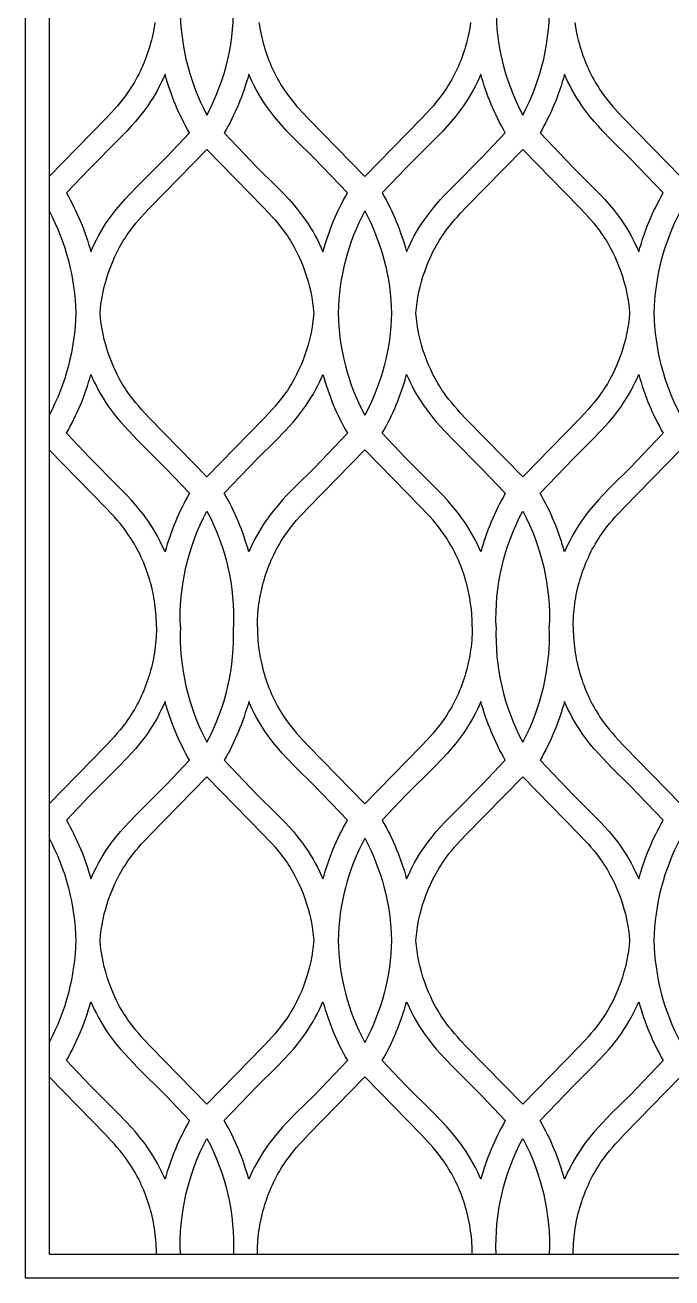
# Model space of a CAD drawing. Extents: x 598 to 1036, y 464 to 1319.
# Drawn here: x 597.7 to 813.9, y 463.9 to 882.8 of the extents above; entities that cross this region are included whole.
import ezdxf

# ---------------------------------------------------------------- set-up
doc = ezdxf.new("R2010")
doc.units = 0
doc.layers.add('LAYER_01', color=7, linetype='CONTINUOUS')

msp = doc.modelspace()

# ---------------------------------------------------------------- linework, layer by layer
at = {"layer": 'LAYER_01'}
for points in [[(597.73, 463.89), (1035.82, 463.89), (1035.82, 1318.88), (597.73, 1318.88)], [(605.73, 471.89), (1027.82, 471.89), (1027.82, 1310.88), (605.73, 1310.88)], [(622.77, 786.51), (622.94, 788.29), (623.17, 790.07), (623.46, 791.84), (623.8, 793.59), (624.2, 795.34), (624.66, 797.07), (625.16, 798.78), (625.73, 800.47), (626.34, 802.15), (627.01, 803.79), (627.73, 805.42), (628.5, 807.01), (629.33, 808.58), (630.2, 810.11), (630.66, 810.86), (631.13, 811.6), (631.61, 812.34), (632.11, 813.06), (632.96, 814.25), (633.84, 815.41), (634.75, 816.55), (635.69, 817.66), (636.65, 818.76), (637.63, 819.84), (639.65, 821.97), (658.49, 841.25), (677.33, 821.97), (679.34, 819.84), (680.32, 818.76), (681.29, 817.66), (682.22, 816.55), (683.13, 815.41), (684.02, 814.25), (684.87, 813.06), (685.36, 812.34), (685.84, 811.6), (686.31, 810.86), (686.77, 810.11), (687.65, 808.58), (688.47, 807.01), (689.24, 805.42), (689.97, 803.79), (690.63, 802.15), (691.25, 800.47), (691.81, 798.78), (692.32, 797.07), (692.77, 795.34), (693.17, 793.59), (693.51, 791.84), (693.8, 790.07), (694.03, 788.29), (694.21, 786.51), (694.03, 784.73), (693.8, 782.96), (693.51, 781.19), (693.17, 779.43), (692.77, 777.69), (692.32, 775.96), (691.81, 774.25), (691.25, 772.55), (690.63, 770.88), (689.97, 769.23), (689.24, 767.61), (688.47, 766.01), (687.65, 764.45), (686.77, 762.92), (686.31, 762.17), (685.84, 761.42), (685.36, 760.69), (684.87, 759.96), (684.02, 758.78), (683.13, 757.62), (682.22, 756.48), (681.29, 755.36), (680.32, 754.26), (679.34, 753.18), (677.33, 751.06), (658.49, 731.78), (639.65, 751.06), (637.63, 753.18), (636.65, 754.26), (635.69, 755.36), (634.75, 756.48), (633.84, 757.62), (632.96, 758.78), (632.11, 759.96), (631.61, 760.69), (631.13, 761.42), (630.66, 762.17), (630.2, 762.92), (629.33, 764.45), (628.5, 766.01), (627.73, 767.61), (627.01, 769.23), (626.34, 770.88), (625.73, 772.55), (625.16, 774.25), (624.66, 775.96), (624.2, 777.69), (623.8, 779.43), (623.46, 781.19), (623.17, 782.96), (622.94, 784.73)], [(728.29, 786.51), (728.47, 788.29), (728.7, 790.07), (728.99, 791.84), (729.33, 793.59), (729.73, 795.34), (730.18, 797.07), (730.69, 798.78), (731.25, 800.47), (731.87, 802.15), (732.53, 803.79), (733.26, 805.42), (734.03, 807.01), (734.85, 808.58), (735.73, 810.11), (736.19, 810.86), (736.66, 811.6), (737.14, 812.34), (737.63, 813.06), (738.48, 814.25), (739.37, 815.41), (740.28, 816.55), (741.21, 817.66), (742.18, 818.76), (743.16, 819.84), (745.17, 821.97), (764.01, 841.25), (782.85, 821.97), (784.87, 819.84), (785.85, 818.76), (786.81, 817.66), (787.75, 816.55), (788.66, 815.41), (789.54, 814.25), (790.39, 813.06), (790.89, 812.34), (791.37, 811.6), (791.84, 810.86), (792.3, 810.11), (793.17, 808.58), (794, 807.01), (794.77, 805.42), (795.49, 803.79), (796.16, 802.15), (796.77, 800.47), (797.34, 798.78), (797.84, 797.07), (798.3, 795.34), (798.7, 793.59), (799.04, 791.84), (799.33, 790.07), (799.56, 788.29), (799.73, 786.51), (799.56, 784.73), (799.33, 782.96), (799.04, 781.19), (798.7, 779.43), (798.3, 777.69), (797.84, 775.96), (797.34, 774.25), (796.77, 772.55), (796.16, 770.88), (795.49, 769.23), (794.77, 767.61), (794, 766.01), (793.17, 764.45), (792.3, 762.92), (791.84, 762.17), (791.37, 761.42), (790.89, 760.69), (790.39, 759.96), (789.54, 758.78), (788.66, 757.62), (787.75, 756.48), (786.81, 755.36), (785.85, 754.26), (784.87, 753.18), (782.85, 751.06), (764.01, 731.78), (745.17, 751.06), (743.16, 753.18), (742.18, 754.26), (741.21, 755.36), (740.28, 756.48), (739.37, 757.62), (738.48, 758.78), (737.63, 759.96), (737.14, 760.69), (736.66, 761.42), (736.19, 762.17), (735.73, 762.92), (734.85, 764.45), (734.03, 766.01), (733.26, 767.61), (732.53, 769.23), (731.87, 770.88), (731.25, 772.55), (730.69, 774.25), (730.18, 775.96), (729.73, 777.69), (729.33, 779.43), (728.99, 781.19), (728.7, 782.96), (728.47, 784.73)], [(622.77, 576.77), (622.94, 578.55), (623.17, 580.32), (623.46, 582.09), (623.8, 583.85), (624.2, 585.59), (624.66, 587.32), (625.16, 589.03), (625.73, 590.73), (626.34, 592.4), (627.01, 594.05), (627.73, 595.67), (628.5, 597.26), (629.33, 598.83), (630.2, 600.36), (630.66, 601.11), (631.13, 601.86), (631.61, 602.59), (632.11, 603.32), (632.96, 604.5), (633.84, 605.66), (634.75, 606.8), (635.69, 607.92), (636.65, 609.02), (637.63, 610.1), (639.65, 612.22), (658.49, 631.5), (677.33, 612.22), (679.34, 610.1), (680.32, 609.02), (681.29, 607.92), (682.22, 606.8), (683.13, 605.66), (684.02, 604.5), (684.87, 603.32), (685.36, 602.59), (685.84, 601.86), (686.31, 601.11), (686.77, 600.36), (687.65, 598.83), (688.47, 597.26), (689.24, 595.67), (689.97, 594.05), (690.63, 592.4), (691.25, 590.73), (691.81, 589.03), (692.32, 587.32), (692.77, 585.59), (693.17, 583.85), (693.51, 582.09), (693.8, 580.32), (694.03, 578.55), (694.21, 576.77), (694.03, 574.99), (693.8, 573.21), (693.51, 571.44), (693.17, 569.69), (692.77, 567.94), (692.32, 566.21), (691.81, 564.5), (691.25, 562.81), (690.63, 561.13), (689.97, 559.48), (689.24, 557.86), (688.47, 556.27), (687.65, 554.7), (686.77, 553.17), (686.31, 552.42), (685.84, 551.68), (685.36, 550.94), (684.87, 550.22), (684.02, 549.03), (683.13, 547.87), (682.22, 546.73), (681.29, 545.61), (680.32, 544.52), (679.34, 543.43), (677.33, 541.31), (658.49, 522.03), (639.65, 541.31), (637.63, 543.43), (636.65, 544.52), (635.69, 545.61), (634.75, 546.73), (633.84, 547.87), (632.96, 549.03), (632.11, 550.22), (631.61, 550.94), (631.13, 551.68), (630.66, 552.42), (630.2, 553.17), (629.33, 554.7), (628.5, 556.27), (627.73, 557.86), (627.01, 559.48), (626.34, 561.13), (625.73, 562.81), (625.16, 564.5), (624.66, 566.21), (624.2, 567.94), (623.8, 569.69), (623.46, 571.44), (623.17, 573.21), (622.94, 574.99)], [(728.29, 576.77), (728.47, 578.55), (728.7, 580.32), (728.99, 582.09), (729.33, 583.85), (729.73, 585.59), (730.18, 587.32), (730.69, 589.03), (731.25, 590.73), (731.87, 592.4), (732.53, 594.05), (733.26, 595.67), (734.03, 597.26), (734.85, 598.83), (735.73, 600.36), (736.19, 601.11), (736.66, 601.86), (737.14, 602.59), (737.63, 603.32), (738.48, 604.5), (739.37, 605.66), (740.28, 606.8), (741.21, 607.92), (742.18, 609.02), (743.16, 610.1), (745.17, 612.22), (764.01, 631.5), (782.85, 612.22), (784.87, 610.1), (785.85, 609.02), (786.81, 607.92), (787.75, 606.8), (788.66, 605.66), (789.54, 604.5), (790.39, 603.32), (790.89, 602.59), (791.37, 601.86), (791.84, 601.11), (792.3, 600.36), (793.17, 598.83), (794, 597.26), (794.77, 595.67), (795.49, 594.05), (796.16, 592.4), (796.77, 590.73), (797.34, 589.03), (797.84, 587.32), (798.3, 585.59), (798.7, 583.85), (799.04, 582.09), (799.33, 580.32), (799.56, 578.55), (799.73, 576.77), (799.56, 574.99), (799.33, 573.21), (799.04, 571.44), (798.7, 569.69), (798.3, 567.94), (797.84, 566.21), (797.34, 564.5), (796.77, 562.81), (796.16, 561.13), (795.49, 559.48), (794.77, 557.86), (794, 556.27), (793.17, 554.7), (792.3, 553.17), (791.84, 552.42), (791.37, 551.68), (790.89, 550.94), (790.39, 550.22), (789.54, 549.03), (788.66, 547.87), (787.75, 546.73), (786.81, 545.61), (785.85, 544.52), (784.87, 543.43), (782.85, 541.31), (764.01, 522.03), (745.17, 541.31), (743.16, 543.43), (742.18, 544.52), (741.21, 545.61), (740.28, 546.73), (739.37, 547.87), (738.48, 549.03), (737.63, 550.22), (737.14, 550.94), (736.66, 551.68), (736.19, 552.42), (735.73, 553.17), (734.85, 554.7), (734.03, 556.27), (733.26, 557.86), (732.53, 559.48), (731.87, 561.13), (731.25, 562.81), (730.69, 564.5), (730.18, 566.21), (729.73, 567.94), (729.33, 569.69), (728.99, 571.44), (728.7, 573.21), (728.47, 574.99)]]:
    msp.add_lwpolyline(points, close=True, dxfattribs=at)
for points in [[(649.62, 891.39, 0.133325), (658.49, 852.76, 0.133325), (667.36, 891.39)], [(755.14, 891.39, 0.133325), (764.01, 852.76, 0.133325), (772.88, 891.39)], [(605.73, 820.68, -0.118343), (614.64, 786.51, -0.118343), (605.73, 752.35)], [(711.25, 820.68, 0.118343), (702.33, 786.51, 0.118343), (711.25, 752.35)], [(711.25, 820.68, -0.118343), (720.17, 786.51, -0.118343), (711.25, 752.35)], [(816.77, 820.68, 0.118343), (807.86, 786.51, 0.118343), (816.77, 752.35)], [(649.62, 681.64, -0.133325), (658.49, 720.27, -0.133325), (667.36, 681.64)], [(755.14, 681.64, -0.133325), (764.01, 720.27, -0.133325), (772.88, 681.64)], [(649.62, 681.64, 0.133325), (658.49, 643.01, 0.133325), (667.36, 681.64)], [(755.14, 681.64, 0.133325), (764.01, 643.01, 0.133325), (772.88, 681.64)], [(605.73, 610.93, -0.118343), (614.64, 576.77, -0.118343), (605.73, 542.6)], [(711.25, 610.93, 0.118343), (702.33, 576.77, 0.118343), (711.25, 542.6)], [(711.25, 610.93, -0.118343), (720.17, 576.77, -0.118343), (711.25, 542.6)], [(816.77, 610.93, 0.118343), (807.86, 576.77, 0.118343), (816.77, 542.6)], [(649.62, 471.89, -0.133325), (658.49, 510.52, -0.133325), (667.36, 471.89)], [(755.14, 471.89, -0.133325), (764.01, 510.52, -0.133325), (772.88, 471.89)]]:
    msp.add_lwpolyline(points, format="xyb", dxfattribs=at)
for points in [[(641.09, 883.72), (640.94, 882.71), (640.77, 881.71), (640.59, 880.71), (640.38, 879.72), (640.16, 878.72), (639.92, 877.74), (639.66, 876.75), (639.39, 875.78), (639.1, 874.81), (638.79, 873.84), (638.46, 872.88), (638.11, 871.93), (637.75, 870.99), (637.37, 870.05), (636.98, 869.12), (636.56, 868.2), (636.14, 867.29), (635.69, 866.39), (635.23, 865.5), (634.75, 864.61), (634.25, 863.74), (633.74, 862.88), (633.21, 862.04), (632.67, 861.2), (632.11, 860.38), (631.26, 859.19), (630.37, 858.03), (629.46, 856.89), (628.52, 855.77), (627.56, 854.68), (626.58, 853.59), (624.57, 851.47), (605.73, 832.19)], [(675.89, 883.72), (676.04, 882.71), (676.2, 881.71), (676.39, 880.71), (676.59, 879.72), (676.82, 878.72), (677.06, 877.74), (677.31, 876.75), (677.59, 875.78), (677.88, 874.81), (678.19, 873.84), (678.52, 872.88), (678.86, 871.93), (679.22, 870.99), (679.6, 870.05), (680, 869.12), (680.41, 868.2), (680.84, 867.29), (681.29, 866.39), (681.75, 865.5), (682.23, 864.61), (682.72, 863.74), (683.24, 862.88), (683.76, 862.04), (684.31, 861.2), (684.87, 860.38), (685.72, 859.19), (686.6, 858.03), (687.51, 856.89), (688.45, 855.77), (689.41, 854.68), (690.39, 853.59), (692.41, 851.47), (711.25, 832.19)], [(746.61, 883.72), (746.46, 882.71), (746.3, 881.71), (746.11, 880.71), (745.91, 879.72), (745.68, 878.72), (745.44, 877.74), (745.19, 876.75), (744.91, 875.78), (744.62, 874.81), (744.31, 873.84), (743.98, 872.88), (743.64, 871.93), (743.28, 870.99), (742.9, 870.05), (742.5, 869.12), (742.09, 868.2), (741.66, 867.29), (741.21, 866.39), (740.75, 865.5), (740.27, 864.61), (739.78, 863.74), (739.26, 862.88), (738.74, 862.04), (738.19, 861.2), (737.63, 860.38), (736.78, 859.19), (735.9, 858.03), (734.99, 856.89), (734.05, 855.77), (733.09, 854.68), (732.11, 853.59), (730.09, 851.47), (711.25, 832.19)], [(781.41, 883.72), (781.56, 882.71), (781.73, 881.71), (781.91, 880.71), (782.12, 879.72), (782.34, 878.72), (782.58, 877.74), (782.84, 876.75), (783.11, 875.78), (783.4, 874.81), (783.71, 873.84), (784.04, 872.88), (784.39, 871.93), (784.75, 870.99), (785.13, 870.05), (785.52, 869.12), (785.94, 868.2), (786.36, 867.29), (786.81, 866.39), (787.27, 865.5), (787.75, 864.61), (788.25, 863.74), (788.76, 862.88), (789.29, 862.04), (789.83, 861.2), (790.39, 860.38), (791.24, 859.19), (792.13, 858.03), (793.04, 856.89), (793.98, 855.77), (794.94, 854.68), (795.92, 853.59), (797.93, 851.47), (816.77, 832.19)], [(641.63, 681.64), (641.61, 683.24), (641.57, 684.25), (641.51, 685.26), (641.43, 686.28), (641.34, 687.29), (641.22, 688.3), (641.09, 689.31), (640.94, 690.31), (640.77, 691.31), (640.59, 692.31), (640.38, 693.31), (640.16, 694.3), (639.92, 695.29), (639.66, 696.27), (639.39, 697.25), (639.1, 698.22), (638.79, 699.19), (638.46, 700.14), (638.11, 701.1), (637.75, 702.04), (637.37, 702.98), (636.98, 703.91), (636.56, 704.83), (636.14, 705.74), (635.69, 706.64), (635.23, 707.53), (634.75, 708.41), (634.25, 709.28), (633.74, 710.14), (633.21, 710.99), (632.67, 711.83), (632.11, 712.65), (631.26, 713.84), (630.37, 715), (629.46, 716.13), (628.52, 717.25), (627.56, 718.35), (626.58, 719.43), (624.57, 721.55), (605.73, 740.84)], [(675.35, 681.64), (675.37, 683.24), (675.41, 684.25), (675.47, 685.26), (675.54, 686.28), (675.64, 687.29), (675.75, 688.3), (675.89, 689.31), (676.04, 690.31), (676.2, 691.31), (676.39, 692.31), (676.59, 693.31), (676.82, 694.3), (677.06, 695.29), (677.31, 696.27), (677.59, 697.25), (677.88, 698.22), (678.19, 699.19), (678.52, 700.14), (678.86, 701.1), (679.22, 702.04), (679.6, 702.98), (680, 703.91), (680.41, 704.83), (680.84, 705.74), (681.29, 706.64), (681.75, 707.53), (682.23, 708.41), (682.72, 709.28), (683.24, 710.14), (683.76, 710.99), (684.31, 711.83), (684.87, 712.65), (685.72, 713.84), (686.6, 715), (687.51, 716.13), (688.45, 717.25), (689.41, 718.35), (690.39, 719.43), (692.41, 721.55), (711.25, 740.84)], [(747.15, 681.64), (747.13, 683.24), (747.09, 684.25), (747.03, 685.26), (746.96, 686.28), (746.86, 687.29), (746.75, 688.3), (746.61, 689.31), (746.46, 690.31), (746.3, 691.31), (746.11, 692.31), (745.91, 693.31), (745.68, 694.3), (745.44, 695.29), (745.19, 696.27), (744.91, 697.25), (744.62, 698.22), (744.31, 699.19), (743.98, 700.14), (743.64, 701.1), (743.28, 702.04), (742.9, 702.98), (742.5, 703.91), (742.09, 704.83), (741.66, 705.74), (741.21, 706.64), (740.75, 707.53), (740.27, 708.41), (739.78, 709.28), (739.26, 710.14), (738.74, 710.99), (738.19, 711.83), (737.63, 712.65), (736.78, 713.84), (735.9, 715), (734.99, 716.13), (734.05, 717.25), (733.09, 718.35), (732.11, 719.43), (730.09, 721.55), (711.25, 740.84)], [(780.87, 681.64), (780.89, 683.24), (780.93, 684.25), (780.99, 685.26), (781.07, 686.28), (781.16, 687.29), (781.28, 688.3), (781.41, 689.31), (781.56, 690.31), (781.73, 691.31), (781.91, 692.31), (782.12, 693.31), (782.34, 694.3), (782.58, 695.29), (782.84, 696.27), (783.11, 697.25), (783.4, 698.22), (783.71, 699.19), (784.04, 700.14), (784.39, 701.1), (784.75, 702.04), (785.13, 702.98), (785.52, 703.91), (785.94, 704.83), (786.36, 705.74), (786.81, 706.64), (787.27, 707.53), (787.75, 708.41), (788.25, 709.28), (788.76, 710.14), (789.29, 710.99), (789.83, 711.83), (790.39, 712.65), (791.24, 713.84), (792.13, 715), (793.04, 716.13), (793.98, 717.25), (794.94, 718.35), (795.92, 719.43), (797.93, 721.55), (816.77, 740.84)], [(641.63, 681.64), (641.61, 680.04), (641.57, 679.03), (641.51, 678.02), (641.43, 677), (641.34, 675.99), (641.22, 674.98), (641.09, 673.97), (640.94, 672.97), (640.77, 671.96), (640.59, 670.96), (640.38, 669.97), (640.16, 668.98), (639.92, 667.99), (639.66, 667.01), (639.39, 666.03), (639.1, 665.06), (638.79, 664.09), (638.46, 663.13), (638.11, 662.18), (637.75, 661.24), (637.37, 660.3), (636.98, 659.37), (636.56, 658.45), (636.14, 657.54), (635.69, 656.64), (635.23, 655.75), (634.75, 654.87), (634.25, 654), (633.74, 653.14), (633.21, 652.29), (632.67, 651.45), (632.11, 650.63), (631.26, 649.44), (630.37, 648.28), (629.46, 647.14), (628.52, 646.03), (627.56, 644.93), (626.58, 643.85), (624.57, 641.72), (605.73, 622.44)], [(675.35, 681.64), (675.37, 680.04), (675.41, 679.03), (675.47, 678.02), (675.54, 677), (675.64, 675.99), (675.75, 674.98), (675.89, 673.97), (676.04, 672.97), (676.2, 671.96), (676.39, 670.96), (676.59, 669.97), (676.82, 668.98), (677.06, 667.99), (677.31, 667.01), (677.59, 666.03), (677.88, 665.06), (678.19, 664.09), (678.52, 663.13), (678.86, 662.18), (679.22, 661.24), (679.6, 660.3), (680, 659.37), (680.41, 658.45), (680.84, 657.54), (681.29, 656.64), (681.75, 655.75), (682.23, 654.87), (682.72, 654), (683.24, 653.14), (683.76, 652.29), (684.31, 651.45), (684.87, 650.63), (685.72, 649.44), (686.6, 648.28), (687.51, 647.14), (688.45, 646.03), (689.41, 644.93), (690.39, 643.85), (692.41, 641.72), (711.25, 622.44)], [(747.15, 681.64), (747.13, 680.04), (747.09, 679.03), (747.03, 678.02), (746.96, 677), (746.86, 675.99), (746.75, 674.98), (746.61, 673.97), (746.46, 672.97), (746.3, 671.96), (746.11, 670.96), (745.91, 669.97), (745.68, 668.98), (745.44, 667.99), (745.19, 667.01), (744.91, 666.03), (744.62, 665.06), (744.31, 664.09), (743.98, 663.13), (743.64, 662.18), (743.28, 661.24), (742.9, 660.3), (742.5, 659.37), (742.09, 658.45), (741.66, 657.54), (741.21, 656.64), (740.75, 655.75), (740.27, 654.87), (739.78, 654), (739.26, 653.14), (738.74, 652.29), (738.19, 651.45), (737.63, 650.63), (736.78, 649.44), (735.9, 648.28), (734.99, 647.14), (734.05, 646.03), (733.09, 644.93), (732.11, 643.85), (730.09, 641.72), (711.25, 622.44)], [(780.87, 681.64), (780.89, 680.04), (780.93, 679.03), (780.99, 678.02), (781.07, 677), (781.16, 675.99), (781.28, 674.98), (781.41, 673.97), (781.56, 672.97), (781.73, 671.96), (781.91, 670.96), (782.12, 669.97), (782.34, 668.98), (782.58, 667.99), (782.84, 667.01), (783.11, 666.03), (783.4, 665.06), (783.71, 664.09), (784.04, 663.13), (784.39, 662.18), (784.75, 661.24), (785.13, 660.3), (785.52, 659.37), (785.94, 658.45), (786.36, 657.54), (786.81, 656.64), (787.27, 655.75), (787.75, 654.87), (788.25, 654), (788.76, 653.14), (789.29, 652.29), (789.83, 651.45), (790.39, 650.63), (791.24, 649.44), (792.13, 648.28), (793.04, 647.14), (793.98, 646.03), (794.94, 644.93), (795.92, 643.85), (797.93, 641.72), (816.77, 622.44)], [(641.63, 471.89), (641.61, 473.49), (641.57, 474.5), (641.51, 475.52), (641.43, 476.53), (641.34, 477.54), (641.22, 478.55), (641.09, 479.56), (640.94, 480.56), (640.77, 481.57), (640.59, 482.57), (640.38, 483.56), (640.16, 484.55), (639.92, 485.54), (639.66, 486.52), (639.39, 487.5), (639.1, 488.47), (638.79, 489.44), (638.46, 490.4), (638.11, 491.35), (637.75, 492.29), (637.37, 493.23), (636.98, 494.16), (636.56, 495.08), (636.14, 495.99), (635.69, 496.89), (635.23, 497.78), (634.75, 498.66), (634.25, 499.54), (633.74, 500.39), (633.21, 501.24), (632.67, 502.08), (632.11, 502.9), (631.26, 504.09), (630.37, 505.25), (629.46, 506.39), (628.52, 507.5), (627.56, 508.6), (626.58, 509.68), (624.57, 511.81), (605.73, 531.09)], [(675.35, 471.89), (675.37, 473.49), (675.41, 474.5), (675.47, 475.52), (675.54, 476.53), (675.64, 477.54), (675.75, 478.55), (675.89, 479.56), (676.04, 480.56), (676.2, 481.57), (676.39, 482.57), (676.59, 483.56), (676.82, 484.55), (677.06, 485.54), (677.31, 486.52), (677.59, 487.5), (677.88, 488.47), (678.19, 489.44), (678.52, 490.4), (678.86, 491.35), (679.22, 492.29), (679.6, 493.23), (680, 494.16), (680.41, 495.08), (680.84, 495.99), (681.29, 496.89), (681.75, 497.78), (682.23, 498.66), (682.72, 499.54), (683.24, 500.39), (683.76, 501.24), (684.31, 502.08), (684.87, 502.9), (685.72, 504.09), (686.6, 505.25), (687.51, 506.39), (688.45, 507.5), (689.41, 508.6), (690.39, 509.68), (692.41, 511.81), (711.25, 531.09)], [(747.15, 471.89), (747.13, 473.49), (747.09, 474.5), (747.03, 475.52), (746.96, 476.53), (746.86, 477.54), (746.75, 478.55), (746.61, 479.56), (746.46, 480.56), (746.3, 481.57), (746.11, 482.57), (745.91, 483.56), (745.68, 484.55), (745.44, 485.54), (745.19, 486.52), (744.91, 487.5), (744.62, 488.47), (744.31, 489.44), (743.98, 490.4), (743.64, 491.35), (743.28, 492.29), (742.9, 493.23), (742.5, 494.16), (742.09, 495.08), (741.66, 495.99), (741.21, 496.89), (740.75, 497.78), (740.27, 498.66), (739.78, 499.54), (739.26, 500.39), (738.74, 501.24), (738.19, 502.08), (737.63, 502.9), (736.78, 504.09), (735.9, 505.25), (734.99, 506.39), (734.05, 507.5), (733.09, 508.6), (732.11, 509.68), (730.09, 511.81), (711.25, 531.09)], [(780.87, 471.89), (780.89, 473.49), (780.93, 474.5), (780.99, 475.52), (781.07, 476.53), (781.16, 477.54), (781.28, 478.55), (781.41, 479.56), (781.56, 480.56), (781.73, 481.57), (781.91, 482.57), (782.12, 483.56), (782.34, 484.55), (782.58, 485.54), (782.84, 486.52), (783.11, 487.5), (783.4, 488.47), (783.71, 489.44), (784.04, 490.4), (784.39, 491.35), (784.75, 492.29), (785.13, 493.23), (785.52, 494.16), (785.94, 495.08), (786.36, 495.99), (786.81, 496.89), (787.27, 497.78), (787.75, 498.66), (788.25, 499.54), (788.76, 500.39), (789.29, 501.24), (789.83, 502.08), (790.39, 502.9), (791.24, 504.09), (792.13, 505.25), (793.04, 506.39), (793.98, 507.5), (794.94, 508.6), (795.92, 509.68), (797.93, 511.81), (816.77, 531.09)]]:
    msp.add_lwpolyline(points, dxfattribs=at)
for points in [[(652.67, 846.75, -0.063829), (644.51, 866.38), (643.95, 865.11), (643.36, 863.84), (642.67, 862.46), (641.94, 861.1), (641.19, 859.75), (640.39, 858.43), (639.56, 857.12), (638.69, 855.84), (638.04, 854.91), (637.37, 854), (636.01, 852.27), (634.6, 850.58), (633.2, 848.98), (631.75, 847.41), (628.88, 844.45), (619.34, 834.92), (611.54, 826.69, -0.063829), (619.7, 807.05), (620.27, 808.33), (620.86, 809.6), (621.55, 810.98), (622.27, 812.34), (623.03, 813.69), (623.82, 815.01), (624.65, 816.32), (625.52, 817.6), (626.17, 818.52), (626.85, 819.43), (628.2, 821.17), (629.61, 822.86), (631.02, 824.46), (632.46, 826.03), (635.34, 828.99), (644.87, 838.52)], [(672.47, 866.38, -0.063829), (664.3, 846.75), (675.33, 835.22), (681.64, 828.99), (684.52, 826.03), (685.96, 824.46), (687.37, 822.86), (688.77, 821.17), (690.13, 819.43), (690.8, 818.52), (691.46, 817.6), (692.32, 816.32), (693.15, 815.01), (693.95, 813.69), (694.71, 812.34), (695.43, 810.98), (696.12, 809.6), (696.71, 808.33), (697.27, 807.05, -0.063829), (705.44, 826.69), (694.41, 838.22), (688.1, 844.45), (685.22, 847.41), (683.78, 848.98), (682.37, 850.58), (680.96, 852.27), (679.61, 854), (678.94, 854.91), (678.28, 855.84), (677.42, 857.12), (676.58, 858.43), (675.79, 859.75), (675.03, 861.1), (674.31, 862.46), (673.62, 863.84), (673.03, 865.11)], [(758.2, 846.75, -0.063829), (750.03, 866.38), (749.47, 865.11), (748.88, 863.84), (748.19, 862.46), (747.47, 861.1), (746.71, 859.75), (745.92, 858.43), (745.08, 857.12), (744.22, 855.84), (743.56, 854.91), (742.89, 854), (741.54, 852.27), (740.13, 850.58), (738.72, 848.98), (737.28, 847.41), (734.4, 844.45), (724.86, 834.92), (717.06, 826.69, -0.063829), (725.23, 807.05), (725.79, 808.33), (726.38, 809.6), (727.07, 810.98), (727.79, 812.34), (728.55, 813.69), (729.35, 815.01), (730.18, 816.32), (731.04, 817.6), (731.7, 818.52), (732.37, 819.43), (733.73, 821.17), (735.13, 822.86), (736.54, 824.46), (737.98, 826.03), (740.86, 828.99), (750.4, 838.52)], [(777.99, 866.38, -0.063829), (769.83, 846.75), (780.85, 835.22), (787.16, 828.99), (790.04, 826.03), (791.48, 824.46), (792.89, 822.86), (794.3, 821.17), (795.65, 819.43), (796.33, 818.52), (796.98, 817.6), (797.85, 816.32), (798.68, 815.01), (799.47, 813.69), (800.23, 812.34), (800.95, 810.98), (801.64, 809.6), (802.23, 808.33), (802.8, 807.05, -0.063829), (810.96, 826.69), (799.94, 838.22), (793.62, 844.45), (790.75, 847.41), (789.3, 848.98), (787.9, 850.58), (786.49, 852.27), (785.13, 854), (784.46, 854.91), (783.81, 855.84), (782.94, 857.12), (782.11, 858.43), (781.31, 859.75), (780.56, 861.1), (779.83, 862.46), (779.14, 863.84), (778.55, 865.11)], [(652.67, 726.28, 0.063829), (644.51, 706.64), (643.95, 707.92), (643.36, 709.18), (642.67, 710.57), (641.94, 711.93), (641.19, 713.27), (640.39, 714.6), (639.56, 715.9), (638.69, 717.19), (638.04, 718.11), (637.37, 719.02), (636.01, 720.76), (634.6, 722.45), (633.2, 724.05), (631.75, 725.61), (628.88, 728.58), (619.34, 738.11), (611.54, 746.33, 0.063829), (619.7, 765.97), (620.27, 764.69), (620.86, 763.43), (621.55, 762.05), (622.27, 760.68), (623.03, 759.34), (623.82, 758.02), (624.65, 756.71), (625.52, 755.43), (626.17, 754.5), (626.85, 753.59), (628.2, 751.85), (629.61, 750.16), (631.02, 748.56), (632.46, 747), (635.34, 744.03), (644.87, 734.5)], [(672.47, 706.64, 0.063829), (664.3, 726.28), (675.33, 737.8), (681.64, 744.03), (684.52, 747), (685.96, 748.56), (687.37, 750.16), (688.77, 751.85), (690.13, 753.59), (690.8, 754.5), (691.46, 755.43), (692.32, 756.71), (693.15, 758.02), (693.95, 759.34), (694.71, 760.68), (695.43, 762.05), (696.12, 763.43), (696.71, 764.69), (697.27, 765.97, 0.063829), (705.44, 746.33), (694.41, 734.81), (688.1, 728.58), (685.22, 725.61), (683.78, 724.05), (682.37, 722.45), (680.96, 720.76), (679.61, 719.02), (678.94, 718.11), (678.28, 717.19), (677.42, 715.9), (676.58, 714.6), (675.79, 713.27), (675.03, 711.93), (674.31, 710.57), (673.62, 709.18), (673.03, 707.92)], [(758.2, 726.28, 0.063829), (750.03, 706.64), (749.47, 707.92), (748.88, 709.18), (748.19, 710.57), (747.47, 711.93), (746.71, 713.27), (745.92, 714.6), (745.08, 715.9), (744.22, 717.19), (743.56, 718.11), (742.89, 719.02), (741.54, 720.76), (740.13, 722.45), (738.72, 724.05), (737.28, 725.61), (734.4, 728.58), (724.86, 738.11), (717.06, 746.33, 0.063829), (725.23, 765.97), (725.79, 764.69), (726.38, 763.43), (727.07, 762.05), (727.79, 760.68), (728.55, 759.34), (729.35, 758.02), (730.18, 756.71), (731.04, 755.43), (731.7, 754.5), (732.37, 753.59), (733.73, 751.85), (735.13, 750.16), (736.54, 748.56), (737.98, 747), (740.86, 744.03), (750.4, 734.5)], [(777.99, 706.64, 0.063829), (769.83, 726.28), (780.85, 737.8), (787.16, 744.03), (790.04, 747), (791.48, 748.56), (792.89, 750.16), (794.3, 751.85), (795.65, 753.59), (796.33, 754.5), (796.98, 755.43), (797.85, 756.71), (798.68, 758.02), (799.47, 759.34), (800.23, 760.68), (800.95, 762.05), (801.64, 763.43), (802.23, 764.69), (802.8, 765.97, 0.063829), (810.96, 746.33), (799.94, 734.81), (793.62, 728.58), (790.75, 725.61), (789.3, 724.05), (787.9, 722.45), (786.49, 720.76), (785.13, 719.02), (784.46, 718.11), (783.81, 717.19), (782.94, 715.9), (782.11, 714.6), (781.31, 713.27), (780.56, 711.93), (779.83, 710.57), (779.14, 709.18), (778.55, 707.92)], [(652.67, 637, -0.063829), (644.51, 656.64), (643.95, 655.36), (643.36, 654.1), (642.67, 652.71), (641.94, 651.35), (641.19, 650.01), (640.39, 648.68), (639.56, 647.37), (638.69, 646.09), (638.04, 645.17), (637.37, 644.26), (636.01, 642.52), (634.6, 640.83), (633.2, 639.23), (631.75, 637.66), (628.88, 634.7), (619.34, 625.17), (611.54, 616.94, -0.063829), (619.7, 597.31), (620.27, 598.58), (620.86, 599.85), (621.55, 601.23), (622.27, 602.59), (623.03, 603.94), (623.82, 605.26), (624.65, 606.57), (625.52, 607.85), (626.17, 608.78), (626.85, 609.69), (628.2, 611.42), (629.61, 613.12), (631.02, 614.71), (632.46, 616.28), (635.34, 619.24), (644.87, 628.78)], [(672.47, 656.64, -0.063829), (664.3, 637), (675.33, 625.48), (681.64, 619.24), (684.52, 616.28), (685.96, 614.71), (687.37, 613.12), (688.77, 611.42), (690.13, 609.69), (690.8, 608.78), (691.46, 607.85), (692.32, 606.57), (693.15, 605.26), (693.95, 603.94), (694.71, 602.59), (695.43, 601.23), (696.12, 599.85), (696.71, 598.58), (697.27, 597.31, -0.063829), (705.44, 616.94), (694.41, 628.47), (688.1, 634.7), (685.22, 637.66), (683.78, 639.23), (682.37, 640.83), (680.96, 642.52), (679.61, 644.26), (678.94, 645.17), (678.28, 646.09), (677.42, 647.37), (676.58, 648.68), (675.79, 650.01), (675.03, 651.35), (674.31, 652.71), (673.62, 654.1), (673.03, 655.36)], [(758.2, 637, -0.063829), (750.03, 656.64), (749.47, 655.36), (748.88, 654.1), (748.19, 652.71), (747.47, 651.35), (746.71, 650.01), (745.92, 648.68), (745.08, 647.37), (744.22, 646.09), (743.56, 645.17), (742.89, 644.26), (741.54, 642.52), (740.13, 640.83), (738.72, 639.23), (737.28, 637.66), (734.4, 634.7), (724.86, 625.17), (717.06, 616.94, -0.063829), (725.23, 597.31), (725.79, 598.58), (726.38, 599.85), (727.07, 601.23), (727.79, 602.59), (728.55, 603.94), (729.35, 605.26), (730.18, 606.57), (731.04, 607.85), (731.7, 608.78), (732.37, 609.69), (733.73, 611.42), (735.13, 613.12), (736.54, 614.71), (737.98, 616.28), (740.86, 619.24), (750.4, 628.78)], [(777.99, 656.64, -0.063829), (769.83, 637), (780.85, 625.48), (787.16, 619.24), (790.04, 616.28), (791.48, 614.71), (792.89, 613.12), (794.3, 611.42), (795.65, 609.69), (796.33, 608.78), (796.98, 607.85), (797.85, 606.57), (798.68, 605.26), (799.47, 603.94), (800.23, 602.59), (800.95, 601.23), (801.64, 599.85), (802.23, 598.58), (802.8, 597.31, -0.063829), (810.96, 616.94), (799.94, 628.47), (793.62, 634.7), (790.75, 637.66), (789.3, 639.23), (787.9, 640.83), (786.49, 642.52), (785.13, 644.26), (784.46, 645.17), (783.81, 646.09), (782.94, 647.37), (782.11, 648.68), (781.31, 650.01), (780.56, 651.35), (779.83, 652.71), (779.14, 654.1), (778.55, 655.36)], [(652.67, 516.53, 0.063829), (644.51, 496.89), (643.95, 498.17), (643.36, 499.44), (642.67, 500.82), (641.94, 502.18), (641.19, 503.53), (640.39, 504.85), (639.56, 506.16), (638.69, 507.44), (638.04, 508.36), (637.37, 509.28), (636.01, 511.01), (634.6, 512.7), (633.2, 514.3), (631.75, 515.87), (628.88, 518.83), (619.34, 528.36), (611.54, 536.59, 0.063829), (619.7, 556.23), (620.27, 554.95), (620.86, 553.68), (621.55, 552.3), (622.27, 550.94), (623.03, 549.59), (623.82, 548.27), (624.65, 546.96), (625.52, 545.68), (626.17, 544.75), (626.85, 543.84), (628.2, 542.11), (629.61, 540.42), (631.02, 538.82), (632.46, 537.25), (635.34, 534.29), (644.87, 524.76)], [(672.47, 496.89, 0.063829), (664.3, 516.53), (675.33, 528.06), (681.64, 534.29), (684.52, 537.25), (685.96, 538.82), (687.37, 540.42), (688.77, 542.11), (690.13, 543.84), (690.8, 544.75), (691.46, 545.68), (692.32, 546.96), (693.15, 548.27), (693.95, 549.59), (694.71, 550.94), (695.43, 552.3), (696.12, 553.68), (696.71, 554.95), (697.27, 556.23, 0.063829), (705.44, 536.59), (694.41, 525.06), (688.1, 518.83), (685.22, 515.87), (683.78, 514.3), (682.37, 512.7), (680.96, 511.01), (679.61, 509.28), (678.94, 508.36), (678.28, 507.44), (677.42, 506.16), (676.58, 504.85), (675.79, 503.53), (675.03, 502.18), (674.31, 500.82), (673.62, 499.44), (673.03, 498.17)], [(758.2, 516.53, 0.063829), (750.03, 496.89), (749.47, 498.17), (748.88, 499.44), (748.19, 500.82), (747.47, 502.18), (746.71, 503.53), (745.92, 504.85), (745.08, 506.16), (744.22, 507.44), (743.56, 508.36), (742.89, 509.28), (741.54, 511.01), (740.13, 512.7), (738.72, 514.3), (737.28, 515.87), (734.4, 518.83), (724.86, 528.36), (717.06, 536.59, 0.063829), (725.23, 556.23), (725.79, 554.95), (726.38, 553.68), (727.07, 552.3), (727.79, 550.94), (728.55, 549.59), (729.35, 548.27), (730.18, 546.96), (731.04, 545.68), (731.7, 544.75), (732.37, 543.84), (733.73, 542.11), (735.13, 540.42), (736.54, 538.82), (737.98, 537.25), (740.86, 534.29), (750.4, 524.76)], [(777.99, 496.89, 0.063829), (769.83, 516.53), (780.85, 528.06), (787.16, 534.29), (790.04, 537.25), (791.48, 538.82), (792.89, 540.42), (794.3, 542.11), (795.65, 543.84), (796.33, 544.75), (796.98, 545.68), (797.85, 546.96), (798.68, 548.27), (799.47, 549.59), (800.23, 550.94), (800.95, 552.3), (801.64, 553.68), (802.23, 554.95), (802.8, 556.23, 0.063829), (810.96, 536.59), (799.94, 525.06), (793.62, 518.83), (790.75, 515.87), (789.3, 514.3), (787.9, 512.7), (786.49, 511.01), (785.13, 509.28), (784.46, 508.36), (783.81, 507.44), (782.94, 506.16), (782.11, 504.85), (781.31, 503.53), (780.56, 502.18), (779.83, 500.82), (779.14, 499.44), (778.55, 498.17)]]:
    msp.add_lwpolyline(points, format="xyb", close=True, dxfattribs=at)

doc.saveas('drawing.dxf')
